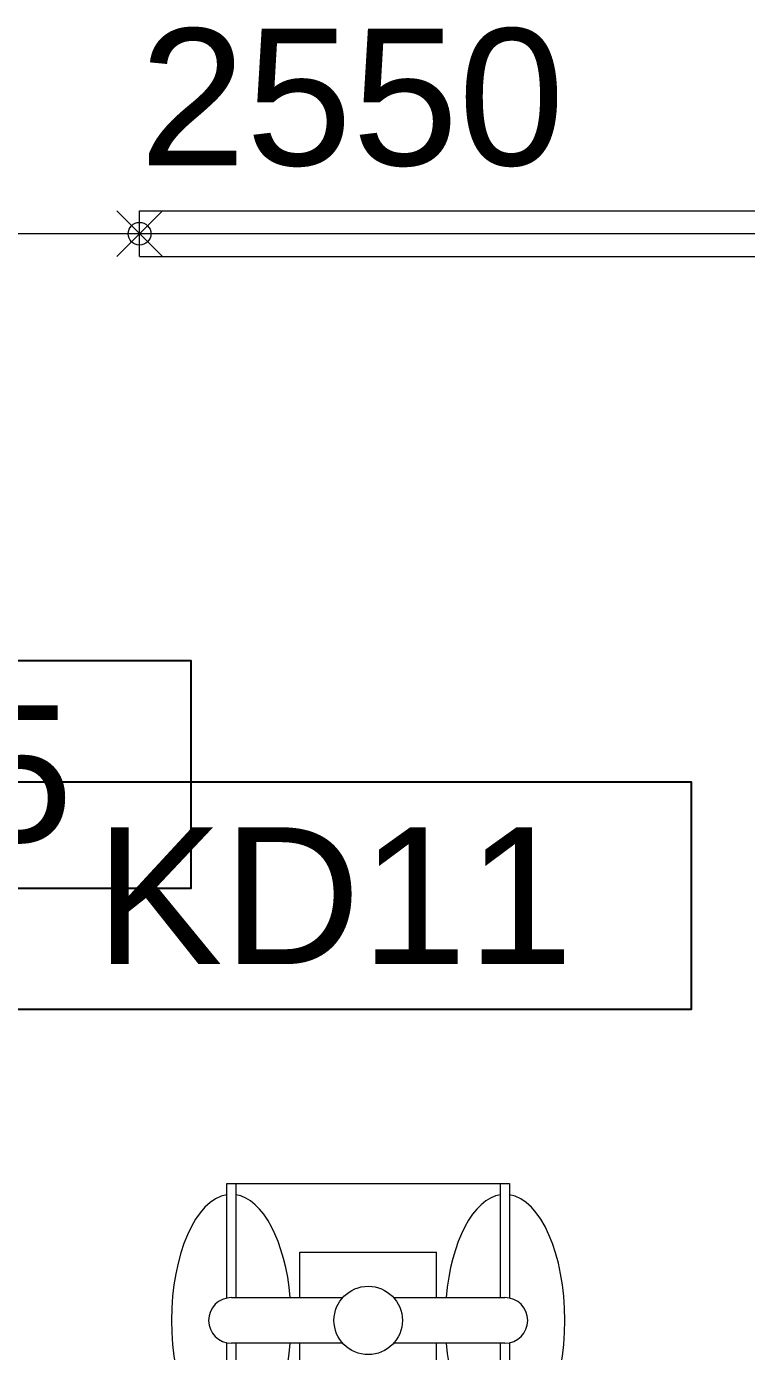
# Model space of a CAD drawing. Extents: x -3873 to 164127, y 7129 to 96529.
# Drawn here: x 47478 to 48267, y 63366 to 64819 of the extents above; entities that cross this region are included whole.
import ezdxf
from ezdxf.enums import TextEntityAlignment as Align

# ---------------------------------------------------------------- set-up
doc = ezdxf.new("R2010")
doc.units = 0
doc.header["$PDMODE"] = 35
doc.header["$PDSIZE"] = 25
doc.layers.get('0').update_dxf_attribs({"linetype": 'CONTINUOUS'})
doc.layers.add('KROMEKA', color=1, linetype='CONTINUOUS')
doc.layers.add('MC_1_2_025', color=2, linetype='CONTINUOUS')
doc.layers.add('LAYOUT Kromeka', color=1, linetype='CONTINUOUS', lineweight=5)
doc.styles.add('015_100', font='arial.ttf', dxfattribs={"height": 150})
doc.styles.add('MEYN_DIM', font='arial.ttf')

# ---------------------------------------------------------------- blocks, each defined once
blk = doc.blocks.new('updown_850_850_1000_2450')
at = {"linetype": 'Continuous', "ltscale": 20}
for p, q in [((0, -25), (0, 25)), ((0, -25), (0, 25)), ((0, 25), (2450, 25)), ((0, -25), (2450, -25))]:
    blk.add_line(p, q, dxfattribs=at)
at = {"color": 5, "linetype": 'Continuous', "ltscale": 20}
blk.add_point((0, 0), dxfattribs=at)
at = {"color": 4, "linetype": 'Continuous', "ltscale": 20, "style": 'MEYN_DIM', "flags": 4}
blk.add_attdef('000', text='', height=150, dxfattribs=at).set_placement((0, 225), align=Align.TOP_LEFT)
blk.add_attdef('000', text='', height=150, dxfattribs=at).set_placement((2425, 225), align=Align.TOP_RIGHT)
at = {"color": 3, "linetype": 'Continuous', "ltscale": 20, "style": '015_100', "flags": 9}
blk.add_attdef('BLOCK', (-1081.7, 0), '', height=150, dxfattribs=at)
blk = doc.blocks.new('_KROMEKA_POSNR')
at = {"layer": 'KROMEKA', "linetype": 'Continuous'}
blk.add_lwpolyline([(-3.992, -1.25), (3.912, -1.25), (3.912, 1.25), (-3.992, 1.25)], close=True, dxfattribs=at)
at = {"layer": 'KROMEKA', "linetype": 'Continuous', "style": '015_100'}
blk.add_attdef('POSNR', text='', height=1.5, dxfattribs=at).set_placement((0, 0), align=Align.MIDDLE)
blk = doc.blocks.new('A$Ca5b949bf')
at = {"color": 0, "ltscale": 20}
for p, q in [((60.7, 300), (370.7, 300)), ((60.7, 174.5), (60.7, 300)), ((70.7, 300), (70.7, 175)), ((360.7, 175), (360.7, 300)), ((370.7, 300), (370.7, 174.5)), ((140.7, 225), (290.7, 225)), ((140.7, 175), (140.7, 225)), ((290.7, 175), (290.7, 225)), ((65.7, 175), (187.8, 175)), ((243.7, 175), (365.7, 175)), ((60.7, 0), (60.7, 125.5)), ((187.8, 125), (65.7, 125)), ((70.7, 125), (70.7, 0)), ((140.7, 75), (140.7, 125)), ((365.7, 125), (243.7, 125)), ((290.7, 75), (290.7, 125)), ((360.7, 0), (360.7, 125)), ((370.7, 125.5), (370.7, 0)), ((140.7, 75), (290.7, 75)), ((190.7, 25), (190.7, 75)), ((240.7, 25), (240.7, 75)), ((190.7, 25), (240.7, 25)), ((60.7, 0), (370.7, 0))]:
    blk.add_line(p, q, dxfattribs=at)
blk.add_circle((215.7, 150), 37.5, dxfattribs=at)
for centre, start, end in [((65.7, 150), 90, 270), ((365.7, 150), 270, 90)]:
    blk.add_arc(centre, 25, start, end, dxfattribs=at)
for centre, start_param, end_param in [((65.7, 150), 0.07606, 3.065532), ((65.7, 150), 4.894124, 6.206908), ((365.7, 150), 0.07606, 1.389062), ((365.7, 150), 3.21787, 6.206908), ((65.7, 150), 3.21787, 4.530654), ((365.7, 150), 1.752531, 3.065532)]:
    blk.add_ellipse(centre, major_axis=(0, 138.3), ratio=0.475025, start_param=start_param, end_param=end_param, dxfattribs=at)

msp = doc.modelspace()

# ---------------------------------------------------------------- linework, layer by layer
at = {"layer": 'LAYOUT Kromeka', "ltscale": 20}
msp.add_line((50247.2, 64592), (44868.5, 64592), dxfattribs=at)

# ---------------------------------------------------------------- block references
ref = msp.add_blockref('updown_850_850_1000_2450', (47601.7, 64592), dxfattribs=at)
ref.add_attrib('000', '2550', dxfattribs={"layer": '0', "color": 4, "linetype": 'Continuous', "ltscale": 20, "height": 150, "style": 'MEYN_DIM'}).set_placement((47601.7, 64817), align=Align.TOP_LEFT)
at = {"layer": 'LAYOUT Kromeka', "linetype": 'Continuous', "ltscale": 20}
msp.add_blockref('A$Ca5b949bf', (47636.7, 63250.3), dxfattribs=at)
at = {"layer": 'MC_1_2_025', "color": 6, "ltscale": 20}
ref = msp.add_blockref('_KROMEKA_POSNR', (47266.9, 63998.9), dxfattribs=dict(at, xscale=-100, yscale=100, zscale=100, rotation=180))
ref.add_attrib('POSNR', 'KD45', dxfattribs={"layer": 'KROMEKA', "linetype": 'Continuous', "height": 150, "style": '015_100'}).set_placement((47266.9, 63998.9), align=Align.MIDDLE)
ref = msp.add_blockref('_KROMEKA_POSNR', (47815.2, 63866.1), dxfattribs=dict(at, xscale=-100, yscale=100, zscale=100, rotation=180))
ref.add_attrib('POSNR', 'KD11', dxfattribs={"layer": 'KROMEKA', "linetype": 'Continuous', "height": 150, "style": '015_100'}).set_placement((47815.2, 63866.1), align=Align.MIDDLE)

doc.saveas('drawing.dxf')
